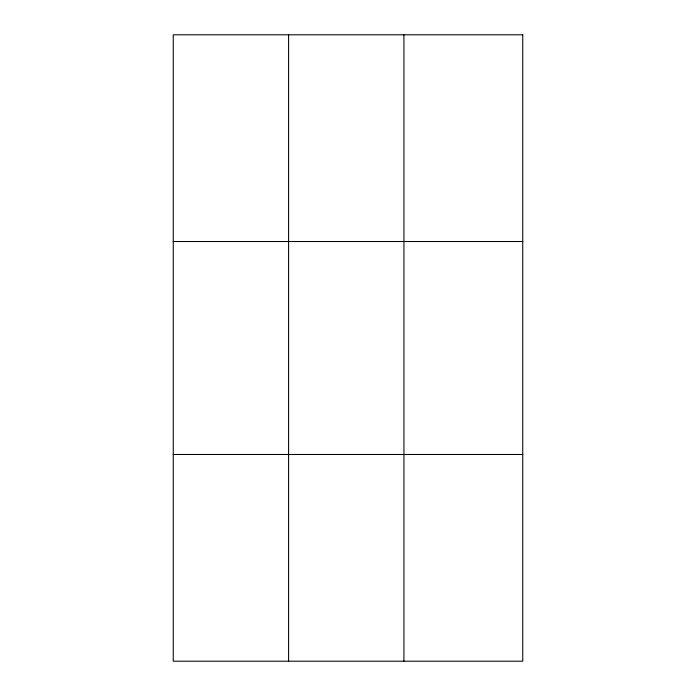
<?xml version="1.0" encoding="UTF-8"?>
<svg xmlns="http://www.w3.org/2000/svg" width="696" height="696" viewBox="0 0 696 696"><rect width="100%" height="100%" fill="white"/><g stroke="black" fill="none" stroke-linecap="round" stroke-linejoin="round"><path stroke-width="1.04" d="M288.588 661.2L288.588 34.8M403.924 661.2L403.924 34.8M173.252 241.512L522.748 241.512M173.252 454.488L522.748 454.488M522.748 34.8L522.748 661.2L173.252 661.2L173.252 34.8L522.748 34.8"/></g></svg>
